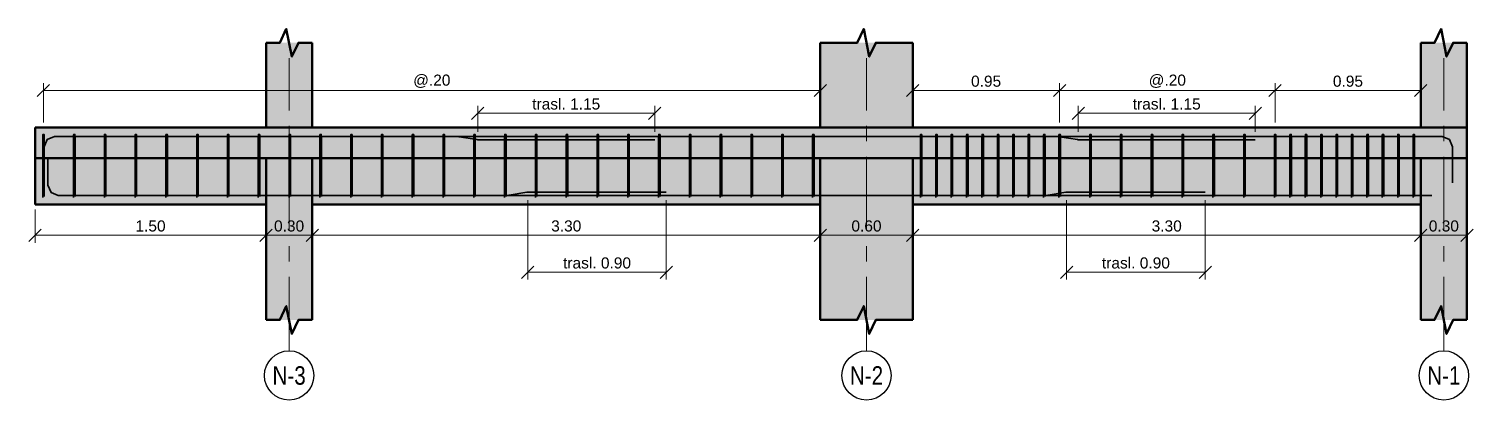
# Model space of a CAD drawing. Header units: metres. Extents: x 99 to 431, y 0 to 4.
# Drawn here: x 180.82 to 190.2, y 1.43 to 3.84 of the extents above; entities that cross this region are included whole.
import ezdxf
from ezdxf.enums import TextEntityAlignment as Align

# ---------------------------------------------------------------- set-up
doc = ezdxf.new("R2010")
doc.units = ezdxf.units.M
doc.linetypes.add('EJE40', pattern=[0.7, 0.48, -0.08, 0.06, -0.08])
for name, color, linetype, lineweight in [('E-ACERO', 1, 'Continuous', 35), ('E-CORTE', 7, 'Continuous', 50), ('E-CORTE-ACH', 254, 'Continuous', 0), ('E-COTA', 7, 'Continuous', 13), ('E-EJES', 1, 'Continuous', 18), ('E-EJES-ID', 7, 'Continuous', 25)]:
    doc.layers.add(name, color=color, linetype=linetype, lineweight=lineweight)
doc.styles.add('ARIAL', font='arial.ttf')
doc.dimstyles.new('COTA40', dxfattribs={"dimtxt": 0.072, "dimasz": 0.048, "dimexe": 0.048, "dimexo": 0.032, "dimgap": 0.024, "dimtad": 1, "dimzin": 0, "dimdsep": 46, "dimtxsty": 'ARIAL', "dimtsz": 0.04, "dimcen": 2.5, "dimclrd": 7, "dimclre": 7, "dimclrt": 7, "dimazin": 3, "dimtfac": 1, "dimtmove": 2, "dimatfit": 3, "dimlwd": 13, "dimlwe": 13})

msp = doc.modelspace()

# ---------------------------------------------------------------- hatches: boundary and pattern name
at = {"layer": 'E-CORTE-ACH'}
for points in [[(182.665, 3.2), (182.515, 3.2), (182.365, 3.2), (182.365, 3.75), (182.665, 3.75)], [(186.565, 3.2), (186.265, 3.2), (185.965, 3.2), (185.965, 3.75), (186.565, 3.75)], [(190.165, 3.2), (190.015, 3.2), (189.865, 3.2), (189.865, 3.75), (190.165, 3.75)], [(180.865, 3.2), (181.7494, 3.2), (185.707, 3.2), (190.165, 3.2), (190.165, 3.0736), (190.165, 3), (185.707, 3), (181.7494, 3), (180.865, 3), (180.865, 3.0928)], [(180.865, 2.7), (180.865, 2.85), (180.865, 3), (181.615, 3), (182.365, 3), (182.365, 2.85), (182.365, 2.7), (181.615, 2.7)], [(182.365, 2.7), (182.365, 2.85), (182.365, 3), (182.515, 3), (182.665, 3), (182.665, 2.85), (182.665, 2.7), (182.665, 1.95), (182.365, 1.95)], [(182.665, 2.7), (182.665, 2.85), (182.665, 3), (184.315, 3), (185.965, 3), (185.965, 2.85), (185.965, 2.7), (184.315, 2.7)], [(186.265, 3), (186.565, 3), (186.565, 2.85), (186.565, 2.7), (186.565, 1.95), (185.965, 1.95), (185.965, 2.7), (185.965, 2.85), (185.965, 3)], [(188.215, 2.7), (186.565, 2.7), (186.565, 2.85), (186.565, 3), (188.215, 3), (189.865, 3), (189.865, 2.85), (189.865, 2.7)], [(189.865, 2.7), (189.865, 2.85), (189.865, 3), (190.015, 3), (190.165, 3), (190.165, 2.85), (190.165, 2.7), (190.165, 1.95), (189.865, 1.95)]]:
    msp.add_hatch(color=256, dxfattribs=at).paths.add_polyline_path(points)

# ---------------------------------------------------------------- linework, layer by layer
at = {"layer": 'E-ACERO'}
for points in [[(180.915, 2.8393), (180.915, 3.1314), (180.9153, 3.1483), (180.916, 3.1552), (180.9234, 3.1552), (180.9242, 3.1483), (180.9245, 3.1314), (180.9245, 2.8104)], [(188.79, 3.1199), (187.6455, 3.1199), (187.64, 3.1201), (187.6345, 3.1208), (187.5191, 3.14), (187.5136, 3.1407), (187.5081, 3.1409), (180.9907, 3.1409), (180.9435, 3.1214), (180.924, 3.0743), (180.924, 2.9841)], [(184.89, 3.1199), (183.7455, 3.1199), (183.74, 3.1201), (183.7345, 3.1208), (183.6191, 3.14), (183.6136, 3.1407), (183.6081, 3.1409), (180.9907, 3.1409), (180.9435, 3.1214), (180.924, 3.0743), (180.924, 2.9841)], [(188.79, 3.1199), (187.6455, 3.1199), (187.64, 3.1201), (187.6345, 3.1208), (187.5191, 3.14), (187.5136, 3.1407), (187.5081, 3.1409), (180.9907, 3.1409), (180.9435, 3.1214), (180.924, 3.0743), (180.924, 2.9841)], [(184.89, 3.1199), (183.7455, 3.1199), (183.74, 3.1201), (183.7345, 3.1208), (183.6191, 3.14), (183.6136, 3.1407), (183.6081, 3.1409), (180.9907, 3.1409), (180.9435, 3.1214), (180.924, 3.0743), (180.924, 2.9841)], [(188.79, 3.1199), (187.6455, 3.1199), (187.64, 3.1201), (187.6345, 3.1208), (187.5191, 3.14), (187.5136, 3.1407), (187.5081, 3.1409), (180.9907, 3.1409), (180.9435, 3.1214), (180.924, 3.0743), (180.924, 3.0121)], [(181.115, 2.8393), (181.115, 3.1314), (181.1153, 3.1483), (181.116, 3.1552), (181.1234, 3.1552), (181.1242, 3.1483), (181.1245, 3.1314), (181.1245, 2.8104)], [(181.315, 2.8393), (181.315, 3.1314), (181.3153, 3.1483), (181.316, 3.1552), (181.3234, 3.1552), (181.3242, 3.1483), (181.3245, 3.1314), (181.3245, 2.8104)], [(181.515, 2.8393), (181.515, 3.1314), (181.5153, 3.1483), (181.516, 3.1552), (181.5234, 3.1552), (181.5242, 3.1483), (181.5245, 3.1314), (181.5245, 2.8104)], [(181.715, 2.8393), (181.715, 3.1314), (181.7153, 3.1483), (181.716, 3.1552), (181.7234, 3.1552), (181.7242, 3.1483), (181.7245, 3.1314), (181.7245, 2.8104)], [(181.915, 2.8393), (181.915, 3.1314), (181.9153, 3.1483), (181.916, 3.1552), (181.9234, 3.1552), (181.9242, 3.1483), (181.9245, 3.1314), (181.9245, 2.8104)], [(182.115, 2.8393), (182.115, 3.1314), (182.1153, 3.1483), (182.116, 3.1552), (182.1234, 3.1552), (182.1242, 3.1483), (182.1245, 3.1314), (182.1245, 2.8104)], [(182.315, 2.8393), (182.315, 3.1314), (182.3153, 3.1483), (182.316, 3.1552), (182.3234, 3.1552), (182.3242, 3.1483), (182.3245, 3.1314), (182.3245, 2.8104)], [(182.515, 2.8393), (182.515, 3.1314), (182.5153, 3.1483), (182.516, 3.1552), (182.5234, 3.1552), (182.5242, 3.1483), (182.5245, 3.1314), (182.5245, 2.8104)], [(182.715, 2.8393), (182.715, 3.1314), (182.7153, 3.1483), (182.716, 3.1552), (182.7234, 3.1552), (182.7242, 3.1483), (182.7245, 3.1314), (182.7245, 2.8104)], [(182.915, 2.8393), (182.915, 3.1314), (182.9153, 3.1483), (182.916, 3.1552), (182.9234, 3.1552), (182.9242, 3.1483), (182.9245, 3.1314), (182.9245, 2.8104)], [(183.115, 2.8393), (183.115, 3.1314), (183.1153, 3.1483), (183.116, 3.1552), (183.1234, 3.1552), (183.1242, 3.1483), (183.1245, 3.1314), (183.1245, 2.8104)], [(183.315, 2.8393), (183.315, 3.1314), (183.3153, 3.1483), (183.316, 3.1552), (183.3234, 3.1552), (183.3242, 3.1483), (183.3245, 3.1314), (183.3245, 2.8104)], [(183.515, 2.8393), (183.515, 3.1314), (183.5153, 3.1483), (183.516, 3.1552), (183.5234, 3.1552), (183.5242, 3.1483), (183.5245, 3.1314), (183.5245, 2.8104)], [(183.715, 2.8393), (183.715, 3.1314), (183.7153, 3.1483), (183.716, 3.1552), (183.7234, 3.1552), (183.7242, 3.1483), (183.7245, 3.1314), (183.7245, 2.8104)], [(190.0709, 2.8409), (190.0709, 3.0743), (190.0513, 3.1214), (190.0042, 3.1409), (183.74, 3.1409)], [(190.0709, 2.8409), (190.0709, 3.0743), (190.0513, 3.1214), (190.0042, 3.1409), (183.74, 3.1409)], [(183.915, 2.8393), (183.915, 3.1314), (183.9153, 3.1483), (183.916, 3.1552), (183.9234, 3.1552), (183.9242, 3.1483), (183.9245, 3.1314), (183.9245, 2.8104)], [(184.115, 2.8393), (184.115, 3.1314), (184.1153, 3.1483), (184.116, 3.1552), (184.1234, 3.1552), (184.1242, 3.1483), (184.1245, 3.1314), (184.1245, 2.8104)], [(184.315, 2.8393), (184.315, 3.1314), (184.3153, 3.1483), (184.316, 3.1552), (184.3234, 3.1552), (184.3242, 3.1483), (184.3245, 3.1314), (184.3245, 2.8104)], [(184.515, 2.8393), (184.515, 3.1314), (184.5153, 3.1483), (184.516, 3.1552), (184.5234, 3.1552), (184.5242, 3.1483), (184.5245, 3.1314), (184.5245, 2.8104)], [(184.715, 2.8393), (184.715, 3.1314), (184.7153, 3.1483), (184.716, 3.1552), (184.7234, 3.1552), (184.7242, 3.1483), (184.7245, 3.1314), (184.7245, 2.8104)], [(184.915, 2.8393), (184.915, 3.1314), (184.9153, 3.1483), (184.916, 3.1552), (184.9234, 3.1552), (184.9242, 3.1483), (184.9245, 3.1314), (184.9245, 2.8104)], [(185.115, 2.8393), (185.115, 3.1314), (185.1153, 3.1483), (185.116, 3.1552), (185.1234, 3.1552), (185.1242, 3.1483), (185.1245, 3.1314), (185.1245, 2.8104)], [(185.315, 2.8393), (185.315, 3.1314), (185.3153, 3.1483), (185.316, 3.1552), (185.3234, 3.1552), (185.3242, 3.1483), (185.3245, 3.1314), (185.3245, 2.8104)], [(185.515, 2.8393), (185.515, 3.1314), (185.5153, 3.1483), (185.516, 3.1552), (185.5234, 3.1552), (185.5242, 3.1483), (185.5245, 3.1314), (185.5245, 2.8104)], [(185.715, 2.8393), (185.715, 3.1314), (185.7153, 3.1483), (185.716, 3.1552), (185.7234, 3.1552), (185.7242, 3.1483), (185.7245, 3.1314), (185.7245, 2.8104)], [(185.915, 2.8393), (185.915, 3.1314), (185.9153, 3.1483), (185.916, 3.1552), (185.9234, 3.1552), (185.9242, 3.1483), (185.9245, 3.1314), (185.9245, 2.8104)], [(186.615, 2.8393), (186.615, 3.1314), (186.6153, 3.1483), (186.616, 3.1552), (186.6234, 3.1552), (186.6242, 3.1483), (186.6245, 3.1314), (186.6245, 2.8104)], [(186.715, 2.8393), (186.715, 3.1314), (186.7153, 3.1483), (186.716, 3.1552), (186.7234, 3.1552), (186.7242, 3.1483), (186.7245, 3.1314), (186.7245, 2.8104)], [(186.815, 2.8393), (186.815, 3.1314), (186.8153, 3.1483), (186.816, 3.1552), (186.8234, 3.1552), (186.8242, 3.1483), (186.8245, 3.1314), (186.8245, 2.8104)], [(186.915, 2.8393), (186.915, 3.1314), (186.9153, 3.1483), (186.916, 3.1552), (186.9234, 3.1552), (186.9242, 3.1483), (186.9245, 3.1314), (186.9245, 2.8104)], [(187.015, 2.8393), (187.015, 3.1314), (187.0153, 3.1483), (187.016, 3.1552), (187.0234, 3.1552), (187.0242, 3.1483), (187.0245, 3.1314), (187.0245, 2.8104)], [(187.115, 2.8393), (187.115, 3.1314), (187.1153, 3.1483), (187.116, 3.1552), (187.1234, 3.1552), (187.1242, 3.1483), (187.1245, 3.1314), (187.1245, 2.8104)], [(187.215, 2.8393), (187.215, 3.1314), (187.2153, 3.1483), (187.216, 3.1552), (187.2234, 3.1552), (187.2242, 3.1483), (187.2245, 3.1314), (187.2245, 2.8104)], [(187.315, 2.8393), (187.315, 3.1314), (187.3153, 3.1483), (187.316, 3.1552), (187.3234, 3.1552), (187.3242, 3.1483), (187.3245, 3.1314), (187.3245, 2.8104)], [(187.415, 2.8393), (187.415, 3.1314), (187.4153, 3.1483), (187.416, 3.1552), (187.4234, 3.1552), (187.4242, 3.1483), (187.4245, 3.1314), (187.4245, 2.8104)], [(187.515, 2.8393), (187.515, 3.1314), (187.5153, 3.1483), (187.516, 3.1552), (187.5234, 3.1552), (187.5242, 3.1483), (187.5245, 3.1314), (187.5245, 2.8104)], [(190.0709, 2.8409), (190.0709, 3.0743), (190.0513, 3.1214), (190.0042, 3.1409), (187.64, 3.1409)], [(190.0709, 2.8409), (190.0709, 3.0743), (190.0513, 3.1214), (190.0042, 3.1409), (187.64, 3.1409)], [(190.0709, 2.8409), (190.0709, 3.0743), (190.0513, 3.1214), (190.0042, 3.1409), (187.64, 3.1409)], [(187.715, 2.8393), (187.715, 3.1314), (187.7153, 3.1483), (187.716, 3.1552), (187.7234, 3.1552), (187.7242, 3.1483), (187.7245, 3.1314), (187.7245, 2.8104)], [(187.915, 2.8393), (187.915, 3.1314), (187.9153, 3.1483), (187.916, 3.1552), (187.9234, 3.1552), (187.9242, 3.1483), (187.9245, 3.1314), (187.9245, 2.8104)], [(188.115, 2.8393), (188.115, 3.1314), (188.1153, 3.1483), (188.116, 3.1552), (188.1234, 3.1552), (188.1242, 3.1483), (188.1245, 3.1314), (188.1245, 2.8104)], [(188.315, 2.8393), (188.315, 3.1314), (188.3153, 3.1483), (188.316, 3.1552), (188.3234, 3.1552), (188.3242, 3.1483), (188.3245, 3.1314), (188.3245, 2.8104)], [(188.515, 2.8393), (188.515, 3.1314), (188.5153, 3.1483), (188.516, 3.1552), (188.5234, 3.1552), (188.5242, 3.1483), (188.5245, 3.1314), (188.5245, 2.8104)], [(188.715, 2.8393), (188.715, 3.1314), (188.7153, 3.1483), (188.716, 3.1552), (188.7234, 3.1552), (188.7242, 3.1483), (188.7245, 3.1314), (188.7245, 2.8104)], [(188.915, 2.8393), (188.915, 3.1314), (188.9153, 3.1483), (188.916, 3.1552), (188.9234, 3.1552), (188.9242, 3.1483), (188.9245, 3.1314), (188.9245, 2.8104)], [(189.015, 2.8393), (189.015, 3.1314), (189.0153, 3.1483), (189.016, 3.1552), (189.0234, 3.1552), (189.0242, 3.1483), (189.0245, 3.1314), (189.0245, 2.8104)], [(189.115, 2.8393), (189.115, 3.1314), (189.1153, 3.1483), (189.116, 3.1552), (189.1234, 3.1552), (189.1242, 3.1483), (189.1245, 3.1314), (189.1245, 2.8104)], [(189.215, 2.8393), (189.215, 3.1314), (189.2153, 3.1483), (189.216, 3.1552), (189.2234, 3.1552), (189.2242, 3.1483), (189.2245, 3.1314), (189.2245, 2.8104)], [(189.315, 2.8393), (189.315, 3.1314), (189.3153, 3.1483), (189.316, 3.1552), (189.3234, 3.1552), (189.3242, 3.1483), (189.3245, 3.1314), (189.3245, 2.8104)], [(189.415, 2.8393), (189.415, 3.1314), (189.4153, 3.1483), (189.416, 3.1552), (189.4234, 3.1552), (189.4242, 3.1483), (189.4245, 3.1314), (189.4245, 2.8104)], [(189.515, 2.8393), (189.515, 3.1314), (189.5153, 3.1483), (189.516, 3.1552), (189.5234, 3.1552), (189.5242, 3.1483), (189.5245, 3.1314), (189.5245, 2.8104)], [(189.615, 2.8393), (189.615, 3.1314), (189.6153, 3.1483), (189.616, 3.1552), (189.6234, 3.1552), (189.6242, 3.1483), (189.6245, 3.1314), (189.6245, 2.8104)], [(189.715, 2.8393), (189.715, 3.1314), (189.7153, 3.1483), (189.716, 3.1552), (189.7234, 3.1552), (189.7242, 3.1483), (189.7245, 3.1314), (189.7245, 2.8104)], [(189.815, 2.8393), (189.815, 3.1314), (189.8153, 3.1483), (189.816, 3.1552), (189.8234, 3.1552), (189.8242, 3.1483), (189.8245, 3.1314), (189.8245, 2.8104)], [(188.465, 2.7801), (187.5705, 2.7801), (187.565, 2.7799), (187.5595, 2.7792), (187.4441, 2.76), (187.4386, 2.7593), (187.4331, 2.759), (181.0157, 2.759), (180.9686, 2.7786), (180.9491, 2.8257), (180.9491, 3.0028)], [(184.965, 2.7801), (184.0705, 2.7801), (184.065, 2.7799), (184.0595, 2.7792), (183.9441, 2.76), (183.9386, 2.7593), (183.9331, 2.759), (181.0157, 2.759), (180.9686, 2.7786), (180.9491, 2.8257), (180.9491, 3.0028)], [(188.465, 2.7801), (187.5705, 2.7801), (187.565, 2.7799), (187.5595, 2.7792), (187.4441, 2.76), (187.4386, 2.7593), (187.4331, 2.759), (181.0157, 2.759), (180.9686, 2.7786), (180.9491, 2.8257), (180.9491, 2.9238)], [(184.965, 2.7801), (184.0705, 2.7801), (184.065, 2.7799), (184.0595, 2.7792), (183.9441, 2.76), (183.9386, 2.7593), (183.9331, 2.759), (181.0157, 2.759), (180.9686, 2.7786), (180.9491, 2.8257), (180.9491, 2.9238)], [(180.915, 2.8393), (180.915, 2.7854)], [(181.115, 2.8393), (181.115, 2.7854)], [(181.315, 2.8393), (181.315, 2.7854)], [(181.515, 2.8393), (181.515, 2.7854)], [(181.715, 2.8393), (181.715, 2.7854)], [(181.915, 2.8393), (181.915, 2.7854)], [(182.115, 2.8393), (182.115, 2.7854)], [(182.315, 2.8393), (182.315, 2.7854)], [(182.515, 2.8393), (182.515, 2.7854)], [(182.715, 2.8393), (182.715, 2.7854)], [(182.915, 2.8393), (182.915, 2.7854)], [(183.115, 2.8393), (183.115, 2.7854)], [(183.315, 2.8393), (183.315, 2.7854)], [(183.515, 2.8393), (183.515, 2.7854)], [(183.715, 2.8393), (183.715, 2.7854)], [(183.915, 2.8393), (183.915, 2.7854)], [(184.115, 2.8393), (184.115, 2.7854)], [(184.315, 2.8393), (184.315, 2.7854)], [(184.515, 2.8393), (184.515, 2.7854)], [(184.715, 2.8393), (184.715, 2.7854)], [(184.915, 2.8393), (184.915, 2.7854)], [(185.115, 2.8393), (185.115, 2.7854)], [(185.315, 2.8393), (185.315, 2.7854)], [(185.515, 2.8393), (185.515, 2.7854)], [(185.715, 2.8393), (185.715, 2.7854)], [(185.915, 2.8393), (185.915, 2.7854)], [(186.615, 2.8393), (186.615, 2.7854)], [(186.715, 2.8393), (186.715, 2.7854)], [(186.815, 2.8393), (186.815, 2.7854)], [(186.915, 2.8393), (186.915, 2.7854)], [(187.015, 2.8393), (187.015, 2.7854)], [(187.115, 2.8393), (187.115, 2.7854)], [(187.215, 2.8393), (187.215, 2.7854)], [(187.315, 2.8393), (187.315, 2.7854)], [(187.415, 2.8393), (187.415, 2.7854)], [(187.515, 2.8393), (187.515, 2.7854)], [(187.715, 2.8393), (187.715, 2.7854)], [(187.915, 2.8393), (187.915, 2.7854)], [(188.115, 2.8393), (188.115, 2.7854)], [(188.315, 2.8393), (188.315, 2.7854)], [(188.515, 2.8393), (188.515, 2.7854)], [(188.715, 2.8393), (188.715, 2.7854)], [(188.915, 2.8393), (188.915, 2.7854)], [(189.015, 2.8393), (189.015, 2.7854)], [(189.115, 2.8393), (189.115, 2.7854)], [(189.215, 2.8393), (189.215, 2.7854)], [(189.315, 2.8393), (189.315, 2.7854)], [(189.415, 2.8393), (189.415, 2.7854)], [(189.515, 2.8393), (189.515, 2.7854)], [(189.615, 2.8393), (189.615, 2.7854)], [(189.715, 2.8393), (189.715, 2.7854)], [(189.815, 2.8393), (189.815, 2.7854)], [(180.915, 2.7854), (180.915, 2.7686)], [(180.915, 2.7686), (180.915, 2.7595)], [(180.915, 2.7595), (180.915, 2.7517)], [(180.915, 2.7517), (180.915, 2.7448)], [(180.9245, 2.8104), (180.9245, 2.7733)], [(180.9245, 2.7733), (180.9245, 2.7565)], [(180.9245, 2.7565), (180.9245, 2.7513)], [(181.115, 2.7854), (181.115, 2.7686)], [(181.115, 2.7686), (181.115, 2.7595)], [(181.115, 2.7595), (181.115, 2.7517)], [(181.115, 2.7517), (181.115, 2.7448)], [(181.1245, 2.8104), (181.1245, 2.7733)], [(181.1245, 2.7733), (181.1245, 2.7565)], [(181.1245, 2.7565), (181.1245, 2.7513)], [(181.315, 2.7854), (181.315, 2.7686)], [(181.315, 2.7686), (181.315, 2.7595)], [(181.315, 2.7595), (181.315, 2.7517)], [(181.315, 2.7517), (181.315, 2.7448)], [(181.3245, 2.8104), (181.3245, 2.7733)], [(181.3245, 2.7733), (181.3245, 2.7565)], [(181.3245, 2.7565), (181.3245, 2.7513)], [(181.515, 2.7854), (181.515, 2.7686)], [(181.515, 2.7686), (181.515, 2.7595)], [(181.515, 2.7595), (181.515, 2.7517)], [(181.515, 2.7517), (181.515, 2.7448)], [(181.5245, 2.8104), (181.5245, 2.7733)], [(181.5245, 2.7733), (181.5245, 2.7565)], [(181.5245, 2.7565), (181.5245, 2.7513)], [(181.715, 2.7854), (181.715, 2.7686)], [(181.715, 2.7686), (181.715, 2.7595)], [(181.715, 2.7595), (181.715, 2.7517)], [(181.715, 2.7517), (181.715, 2.7448)], [(181.7245, 2.8104), (181.7245, 2.7733)], [(181.7245, 2.7733), (181.7245, 2.7565)], [(181.7245, 2.7565), (181.7245, 2.7513)], [(181.915, 2.7854), (181.915, 2.7686)], [(181.915, 2.7686), (181.915, 2.7595)], [(181.915, 2.7595), (181.915, 2.7517)], [(181.915, 2.7517), (181.915, 2.7448)], [(181.9245, 2.8104), (181.9245, 2.7733)], [(181.9245, 2.7733), (181.9245, 2.7565)], [(181.9245, 2.7565), (181.9245, 2.7513)], [(182.115, 2.7854), (182.115, 2.7686)], [(182.115, 2.7686), (182.115, 2.7595)], [(182.115, 2.7595), (182.115, 2.7517)], [(182.115, 2.7517), (182.115, 2.7448)], [(182.1245, 2.8104), (182.1245, 2.7733)], [(182.1245, 2.7733), (182.1245, 2.7565)], [(182.1245, 2.7565), (182.1245, 2.7513)], [(182.315, 2.7854), (182.315, 2.7686)], [(182.315, 2.7686), (182.315, 2.7595)], [(182.315, 2.7595), (182.315, 2.7517)], [(182.315, 2.7517), (182.315, 2.7448)], [(182.3245, 2.8104), (182.3245, 2.7733)], [(182.3245, 2.7733), (182.3245, 2.7565)], [(182.3245, 2.7565), (182.3245, 2.7513)], [(182.515, 2.7854), (182.515, 2.7686)], [(182.515, 2.7686), (182.515, 2.7595)], [(182.515, 2.7595), (182.515, 2.7517)], [(182.515, 2.7517), (182.515, 2.7448)], [(182.5245, 2.8104), (182.5245, 2.7733)], [(182.5245, 2.7733), (182.5245, 2.7565)], [(182.5245, 2.7565), (182.5245, 2.7513)], [(182.715, 2.7854), (182.715, 2.7686)], [(182.715, 2.7686), (182.715, 2.7595)], [(182.715, 2.7595), (182.715, 2.7517)], [(182.715, 2.7517), (182.715, 2.7448)], [(182.7245, 2.8104), (182.7245, 2.7733)], [(182.7245, 2.7733), (182.7245, 2.7565)], [(182.7245, 2.7565), (182.7245, 2.7513)], [(182.915, 2.7854), (182.915, 2.7686)], [(182.915, 2.7686), (182.915, 2.7595)], [(182.915, 2.7595), (182.915, 2.7517)], [(182.915, 2.7517), (182.915, 2.7448)], [(182.9245, 2.8104), (182.9245, 2.7733)], [(182.9245, 2.7733), (182.9245, 2.7565)], [(182.9245, 2.7565), (182.9245, 2.7513)], [(183.115, 2.7854), (183.115, 2.7686)], [(183.115, 2.7686), (183.115, 2.7595)], [(183.115, 2.7595), (183.115, 2.7517)], [(183.115, 2.7517), (183.115, 2.7448)], [(183.1245, 2.8104), (183.1245, 2.7733)], [(183.1245, 2.7733), (183.1245, 2.7565)], [(183.1245, 2.7565), (183.1245, 2.7513)], [(183.315, 2.7854), (183.315, 2.7686)], [(183.315, 2.7686), (183.315, 2.7595)], [(183.315, 2.7595), (183.315, 2.7517)], [(183.315, 2.7517), (183.315, 2.7448)], [(183.3245, 2.8104), (183.3245, 2.7733)], [(183.3245, 2.7733), (183.3245, 2.7565)], [(183.3245, 2.7565), (183.3245, 2.7513)], [(183.515, 2.7854), (183.515, 2.7686)], [(183.515, 2.7686), (183.515, 2.7595)], [(183.515, 2.7595), (183.515, 2.7517)], [(183.515, 2.7517), (183.515, 2.7448)], [(183.5245, 2.8104), (183.5245, 2.7733)], [(183.5245, 2.7733), (183.5245, 2.7565)], [(183.5245, 2.7565), (183.5245, 2.7513)], [(183.715, 2.7854), (183.715, 2.7686)], [(183.715, 2.7686), (183.715, 2.7595)], [(183.715, 2.7595), (183.715, 2.7517)], [(183.715, 2.7517), (183.715, 2.7448)], [(183.7245, 2.8104), (183.7245, 2.7733)], [(183.7245, 2.7733), (183.7245, 2.7565)], [(183.7245, 2.7565), (183.7245, 2.7513)], [(183.915, 2.7854), (183.915, 2.7686)], [(183.915, 2.7686), (183.915, 2.7595)], [(183.915, 2.7595), (183.915, 2.7517)], [(183.915, 2.7517), (183.915, 2.7448)], [(183.9245, 2.8104), (183.9245, 2.7733)], [(183.9245, 2.7733), (183.9245, 2.7565)], [(183.9245, 2.7565), (183.9245, 2.7513)], [(189.9378, 2.759), (184.065, 2.759)], [(189.9378, 2.759), (184.065, 2.759)], [(184.115, 2.7854), (184.115, 2.7686)], [(184.115, 2.7686), (184.115, 2.7595)], [(184.115, 2.7595), (184.115, 2.7517)], [(184.115, 2.7517), (184.115, 2.7448)], [(184.1245, 2.8104), (184.1245, 2.7733)], [(184.1245, 2.7733), (184.1245, 2.7565)], [(184.1245, 2.7565), (184.1245, 2.7513)], [(184.315, 2.7854), (184.315, 2.7686)], [(184.315, 2.7686), (184.315, 2.7595)], [(184.315, 2.7595), (184.315, 2.7517)], [(184.315, 2.7517), (184.315, 2.7448)], [(184.3245, 2.8104), (184.3245, 2.7733)], [(184.3245, 2.7733), (184.3245, 2.7565)], [(184.3245, 2.7565), (184.3245, 2.7513)], [(184.515, 2.7854), (184.515, 2.7686)], [(184.515, 2.7686), (184.515, 2.7595)], [(184.515, 2.7595), (184.515, 2.7517)], [(184.515, 2.7517), (184.515, 2.7448)], [(184.5245, 2.8104), (184.5245, 2.7733)], [(184.5245, 2.7733), (184.5245, 2.7565)], [(184.5245, 2.7565), (184.5245, 2.7513)], [(184.715, 2.7854), (184.715, 2.7686)], [(184.715, 2.7686), (184.715, 2.7595)], [(184.715, 2.7595), (184.715, 2.7517)], [(184.715, 2.7517), (184.715, 2.7448)], [(184.7245, 2.8104), (184.7245, 2.7733)], [(184.7245, 2.7733), (184.7245, 2.7565)], [(184.7245, 2.7565), (184.7245, 2.7513)], [(184.915, 2.7854), (184.915, 2.7686)], [(184.915, 2.7686), (184.915, 2.7595)], [(184.915, 2.7595), (184.915, 2.7517)], [(184.915, 2.7517), (184.915, 2.7448)], [(184.9245, 2.8104), (184.9245, 2.7733)], [(184.9245, 2.7733), (184.9245, 2.7565)], [(184.9245, 2.7565), (184.9245, 2.7513)], [(185.115, 2.7854), (185.115, 2.7686)], [(185.115, 2.7686), (185.115, 2.7595)], [(185.115, 2.7595), (185.115, 2.7517)], [(185.115, 2.7517), (185.115, 2.7448)], [(185.1245, 2.8104), (185.1245, 2.7733)], [(185.1245, 2.7733), (185.1245, 2.7565)], [(185.1245, 2.7565), (185.1245, 2.7513)], [(185.315, 2.7854), (185.315, 2.7686)], [(185.315, 2.7686), (185.315, 2.7595)], [(185.315, 2.7595), (185.315, 2.7517)], [(185.315, 2.7517), (185.315, 2.7448)], [(185.3245, 2.8104), (185.3245, 2.7733)], [(185.3245, 2.7733), (185.3245, 2.7565)], [(185.3245, 2.7565), (185.3245, 2.7513)], [(185.515, 2.7854), (185.515, 2.7686)], [(185.515, 2.7686), (185.515, 2.7595)], [(185.515, 2.7595), (185.515, 2.7517)], [(185.515, 2.7517), (185.515, 2.7448)], [(185.5245, 2.8104), (185.5245, 2.7733)], [(185.5245, 2.7733), (185.5245, 2.7565)], [(185.5245, 2.7565), (185.5245, 2.7513)], [(185.715, 2.7854), (185.715, 2.7686)], [(185.715, 2.7686), (185.715, 2.7595)], [(185.715, 2.7595), (185.715, 2.7517)], [(185.715, 2.7517), (185.715, 2.7448)], [(185.7245, 2.8104), (185.7245, 2.7733)], [(185.7245, 2.7733), (185.7245, 2.7565)], [(185.7245, 2.7565), (185.7245, 2.7513)], [(185.915, 2.7854), (185.915, 2.7686)], [(185.915, 2.7686), (185.915, 2.7595)], [(185.915, 2.7595), (185.915, 2.7517)], [(185.915, 2.7517), (185.915, 2.7448)], [(185.9245, 2.8104), (185.9245, 2.7733)], [(185.9245, 2.7733), (185.9245, 2.7565)], [(185.9245, 2.7565), (185.9245, 2.7513)], [(186.615, 2.7854), (186.615, 2.7686)], [(186.615, 2.7686), (186.615, 2.7595)], [(186.615, 2.7595), (186.615, 2.7517)], [(186.615, 2.7517), (186.615, 2.7448)], [(186.6245, 2.8104), (186.6245, 2.7733)], [(186.6245, 2.7733), (186.6245, 2.7565)], [(186.6245, 2.7565), (186.6245, 2.7513)], [(186.715, 2.7854), (186.715, 2.7686)], [(186.715, 2.7686), (186.715, 2.7595)], [(186.715, 2.7595), (186.715, 2.7517)], [(186.715, 2.7517), (186.715, 2.7448)], [(186.7245, 2.8104), (186.7245, 2.7733)], [(186.7245, 2.7733), (186.7245, 2.7565)], [(186.7245, 2.7565), (186.7245, 2.7513)], [(186.815, 2.7854), (186.815, 2.7686)], [(186.815, 2.7686), (186.815, 2.7595)], [(186.815, 2.7595), (186.815, 2.7517)], [(186.815, 2.7517), (186.815, 2.7448)], [(186.8245, 2.8104), (186.8245, 2.7733)], [(186.8245, 2.7733), (186.8245, 2.7565)], [(186.8245, 2.7565), (186.8245, 2.7513)], [(186.915, 2.7854), (186.915, 2.7686)], [(186.915, 2.7686), (186.915, 2.7595)], [(186.915, 2.7595), (186.915, 2.7517)], [(186.915, 2.7517), (186.915, 2.7448)], [(186.9245, 2.8104), (186.9245, 2.7733)], [(186.9245, 2.7733), (186.9245, 2.7565)], [(186.9245, 2.7565), (186.9245, 2.7513)], [(187.015, 2.7854), (187.015, 2.7686)], [(187.015, 2.7686), (187.015, 2.7595)], [(187.015, 2.7595), (187.015, 2.7517)], [(187.015, 2.7517), (187.015, 2.7448)], [(187.0245, 2.8104), (187.0245, 2.7733)], [(187.0245, 2.7733), (187.0245, 2.7565)], [(187.0245, 2.7565), (187.0245, 2.7513)], [(187.115, 2.7854), (187.115, 2.7686)], [(187.115, 2.7686), (187.115, 2.7595)], [(187.115, 2.7595), (187.115, 2.7517)], [(187.115, 2.7517), (187.115, 2.7448)], [(187.1245, 2.8104), (187.1245, 2.7733)], [(187.1245, 2.7733), (187.1245, 2.7565)], [(187.1245, 2.7565), (187.1245, 2.7513)], [(187.215, 2.7854), (187.215, 2.7686)], [(187.215, 2.7686), (187.215, 2.7595)], [(187.215, 2.7595), (187.215, 2.7517)], [(187.215, 2.7517), (187.215, 2.7448)], [(187.2245, 2.8104), (187.2245, 2.7733)], [(187.2245, 2.7733), (187.2245, 2.7565)], [(187.2245, 2.7565), (187.2245, 2.7513)], [(187.315, 2.7854), (187.315, 2.7686)], [(187.315, 2.7686), (187.315, 2.7595)], [(187.315, 2.7595), (187.315, 2.7517)], [(187.315, 2.7517), (187.315, 2.7448)], [(187.3245, 2.8104), (187.3245, 2.7733)], [(187.3245, 2.7733), (187.3245, 2.7565)], [(187.3245, 2.7565), (187.3245, 2.7513)], [(187.415, 2.7854), (187.415, 2.7686)], [(187.415, 2.7686), (187.415, 2.7595)], [(187.415, 2.7595), (187.415, 2.7517)], [(187.415, 2.7517), (187.415, 2.7448)], [(187.4245, 2.8104), (187.4245, 2.7733)], [(187.4245, 2.7733), (187.4245, 2.7565)], [(187.4245, 2.7565), (187.4245, 2.7513)], [(187.515, 2.7854), (187.515, 2.7686)], [(187.515, 2.7686), (187.515, 2.7595)], [(187.515, 2.7595), (187.515, 2.7517)], [(187.515, 2.7517), (187.515, 2.7448)], [(187.5245, 2.8104), (187.5245, 2.7733)], [(187.5245, 2.7733), (187.5245, 2.7565)], [(187.5245, 2.7565), (187.5245, 2.7513)], [(189.9378, 2.759), (187.565, 2.759)], [(189.9378, 2.759), (187.565, 2.759)], [(187.715, 2.7854), (187.715, 2.7686)], [(187.715, 2.7686), (187.715, 2.7595)], [(187.715, 2.7595), (187.715, 2.7517)], [(187.715, 2.7517), (187.715, 2.7448)], [(187.7245, 2.8104), (187.7245, 2.7733)], [(187.7245, 2.7733), (187.7245, 2.7565)], [(187.7245, 2.7565), (187.7245, 2.7513)], [(187.915, 2.7854), (187.915, 2.7686)], [(187.915, 2.7686), (187.915, 2.7595)], [(187.915, 2.7595), (187.915, 2.7517)], [(187.915, 2.7517), (187.915, 2.7448)], [(187.9245, 2.8104), (187.9245, 2.7733)], [(187.9245, 2.7733), (187.9245, 2.7565)], [(187.9245, 2.7565), (187.9245, 2.7513)], [(188.115, 2.7854), (188.115, 2.7686)], [(188.115, 2.7686), (188.115, 2.7595)], [(188.115, 2.7595), (188.115, 2.7517)], [(188.115, 2.7517), (188.115, 2.7448)], [(188.1245, 2.8104), (188.1245, 2.7733)], [(188.1245, 2.7733), (188.1245, 2.7565)], [(188.1245, 2.7565), (188.1245, 2.7513)], [(188.315, 2.7854), (188.315, 2.7686)], [(188.315, 2.7686), (188.315, 2.7595)], [(188.315, 2.7595), (188.315, 2.7517)], [(188.315, 2.7517), (188.315, 2.7448)], [(188.3245, 2.8104), (188.3245, 2.7733)], [(188.3245, 2.7733), (188.3245, 2.7565)], [(188.3245, 2.7565), (188.3245, 2.7513)], [(188.515, 2.7854), (188.515, 2.7686)], [(188.515, 2.7686), (188.515, 2.7595)], [(188.515, 2.7595), (188.515, 2.7517)], [(188.515, 2.7517), (188.515, 2.7448)], [(188.5245, 2.8104), (188.5245, 2.7733)], [(188.5245, 2.7733), (188.5245, 2.7565)], [(188.5245, 2.7565), (188.5245, 2.7513)], [(188.715, 2.7854), (188.715, 2.7686)], [(188.715, 2.7686), (188.715, 2.7595)], [(188.715, 2.7595), (188.715, 2.7517)], [(188.715, 2.7517), (188.715, 2.7448)], [(188.7245, 2.8104), (188.7245, 2.7733)], [(188.7245, 2.7733), (188.7245, 2.7565)], [(188.7245, 2.7565), (188.7245, 2.7513)], [(188.915, 2.7854), (188.915, 2.7686)], [(188.915, 2.7686), (188.915, 2.7595)], [(188.915, 2.7595), (188.915, 2.7517)], [(188.915, 2.7517), (188.915, 2.7448)], [(188.9245, 2.8104), (188.9245, 2.7733)], [(188.9245, 2.7733), (188.9245, 2.7565)], [(188.9245, 2.7565), (188.9245, 2.7513)], [(189.015, 2.7854), (189.015, 2.7686)], [(189.015, 2.7686), (189.015, 2.7595)], [(189.015, 2.7595), (189.015, 2.7517)], [(189.015, 2.7517), (189.015, 2.7448)], [(189.0245, 2.8104), (189.0245, 2.7733)], [(189.0245, 2.7733), (189.0245, 2.7565)], [(189.0245, 2.7565), (189.0245, 2.7513)], [(189.115, 2.7854), (189.115, 2.7686)], [(189.115, 2.7686), (189.115, 2.7595)], [(189.115, 2.7595), (189.115, 2.7517)], [(189.115, 2.7517), (189.115, 2.7448)], [(189.1245, 2.8104), (189.1245, 2.7733)], [(189.1245, 2.7733), (189.1245, 2.7565)], [(189.1245, 2.7565), (189.1245, 2.7513)], [(189.215, 2.7854), (189.215, 2.7686)], [(189.215, 2.7686), (189.215, 2.7595)], [(189.215, 2.7595), (189.215, 2.7517)], [(189.215, 2.7517), (189.215, 2.7448)], [(189.2245, 2.8104), (189.2245, 2.7733)], [(189.2245, 2.7733), (189.2245, 2.7565)], [(189.2245, 2.7565), (189.2245, 2.7513)], [(189.315, 2.7854), (189.315, 2.7686)], [(189.315, 2.7686), (189.315, 2.7595)], [(189.315, 2.7595), (189.315, 2.7517)], [(189.315, 2.7517), (189.315, 2.7448)], [(189.3245, 2.8104), (189.3245, 2.7733)], [(189.3245, 2.7733), (189.3245, 2.7565)], [(189.3245, 2.7565), (189.3245, 2.7513)], [(189.415, 2.7854), (189.415, 2.7686)], [(189.415, 2.7686), (189.415, 2.7595)], [(189.415, 2.7595), (189.415, 2.7517)], [(189.415, 2.7517), (189.415, 2.7448)], [(189.4245, 2.8104), (189.4245, 2.7733)], [(189.4245, 2.7733), (189.4245, 2.7565)], [(189.4245, 2.7565), (189.4245, 2.7513)], [(189.515, 2.7854), (189.515, 2.7686)], [(189.515, 2.7686), (189.515, 2.7595)], [(189.515, 2.7595), (189.515, 2.7517)], [(189.515, 2.7517), (189.515, 2.7448)], [(189.5245, 2.8104), (189.5245, 2.7733)], [(189.5245, 2.7733), (189.5245, 2.7565)], [(189.5245, 2.7565), (189.5245, 2.7513)], [(189.615, 2.7854), (189.615, 2.7686)], [(189.615, 2.7686), (189.615, 2.7595)], [(189.615, 2.7595), (189.615, 2.7517)], [(189.615, 2.7517), (189.615, 2.7448)], [(189.6245, 2.8104), (189.6245, 2.7733)], [(189.6245, 2.7733), (189.6245, 2.7565)], [(189.6245, 2.7565), (189.6245, 2.7513)], [(189.715, 2.7854), (189.715, 2.7686)], [(189.715, 2.7686), (189.715, 2.7595)], [(189.715, 2.7595), (189.715, 2.7517)], [(189.715, 2.7517), (189.715, 2.7448)], [(189.7245, 2.8104), (189.7245, 2.7733)], [(189.7245, 2.7733), (189.7245, 2.7565)], [(189.7245, 2.7565), (189.7245, 2.7513)], [(189.815, 2.7854), (189.815, 2.7686)], [(189.815, 2.7686), (189.815, 2.7595)], [(189.815, 2.7595), (189.815, 2.7517)], [(189.815, 2.7517), (189.815, 2.7448)], [(189.8245, 2.8104), (189.8245, 2.7733)], [(189.8245, 2.7733), (189.8245, 2.7565)], [(189.8245, 2.7565), (189.8245, 2.7513)]]:
    msp.add_lwpolyline(points, dxfattribs=at)
at = {"layer": 'E-CORTE'}
for points in [[(182.365, 3.7499), (182.455, 3.7499), (182.497, 3.8399), (182.533, 3.6599), (182.575, 3.7499), (182.665, 3.7499)], [(185.965, 3.7499), (186.205, 3.7499), (186.247, 3.8399), (186.283, 3.6599), (186.325, 3.7499), (186.565, 3.7499)], [(189.865, 3.7499), (189.955, 3.7499), (189.997, 3.8399), (190.033, 3.6599), (190.075, 3.7499), (190.165, 3.7499)], [(182.665, 3.2), (182.515, 3.2), (182.365, 3.2), (182.365, 3.7499)], [(182.665, 3.7499), (182.665, 3.2)], [(186.565, 3.2), (186.265, 3.2), (185.965, 3.2), (185.965, 3.7499)], [(186.565, 3.7499), (186.565, 3.2)], [(190.165, 3.2), (190.015, 3.2), (189.865, 3.2), (189.865, 3.7499)], [(190.165, 3.7499), (190.165, 3.2)], [(180.865, 3.2), (181.7494, 3.2), (185.707, 3.2), (190.165, 3.2), (190.165, 3.0736), (190.165, 3), (185.707, 3), (181.7494, 3), (180.865, 3), (180.865, 3.0928), (180.865, 3.2)], [(180.865, 2.7), (180.865, 2.85), (180.865, 3), (181.615, 3), (182.365, 3), (182.365, 2.85), (182.365, 2.7), (181.615, 2.7), (180.865, 2.7)], [(182.365, 2.7), (182.365, 2.85), (182.365, 3), (182.515, 3), (182.665, 3), (182.665, 2.85), (182.665, 2.7), (182.665, 1.9501)], [(182.665, 2.7), (182.665, 2.85), (182.665, 3), (184.315, 3), (185.965, 3), (185.965, 2.85), (185.965, 2.7), (184.315, 2.7), (182.665, 2.7)], [(185.965, 1.9501), (185.965, 2.7), (185.965, 2.85), (185.965, 3), (186.265, 3)], [(186.265, 3), (186.565, 3), (186.565, 2.85), (186.565, 2.7), (186.565, 1.9501)], [(188.215, 2.7), (186.565, 2.7), (186.565, 2.85), (186.565, 3), (188.215, 3), (189.865, 3), (189.865, 2.85), (189.865, 2.7), (188.215, 2.7)], [(189.865, 2.7), (189.865, 2.85), (189.865, 3), (190.015, 3), (190.165, 3), (190.165, 2.85), (190.165, 2.7), (190.165, 1.9501)], [(182.365, 1.9501), (182.365, 2.7)], [(189.865, 1.9501), (189.865, 2.7)], [(182.665, 1.9501), (182.575, 1.9501), (182.533, 1.8601), (182.497, 2.0401), (182.455, 1.9501), (182.365, 1.9501)], [(186.565, 1.9501), (186.325, 1.9501), (186.283, 1.8601), (186.247, 2.0401), (186.205, 1.9501), (185.965, 1.9501)], [(190.165, 1.9501), (190.075, 1.9501), (190.033, 1.8601), (189.997, 2.0401), (189.955, 1.9501), (189.865, 1.9501)]]:
    msp.add_lwpolyline(points, dxfattribs=at)
at = {"layer": 'E-EJES', "linetype": 'EJE40'}
for p, q in [((182.515, 1.75), (182.515, 3.65)), ((186.265, 1.75), (186.265, 3.65)), ((190.015, 1.75), (190.015, 3.65))]:
    msp.add_line(p, q, dxfattribs=at)
at = {"layer": 'E-EJES-ID'}
for centre in [(182.515, 1.59), (186.265, 1.59), (190.015, 1.59)]:
    msp.add_circle(centre, 0.16, dxfattribs=at)

# ---------------------------------------------------------------- texts
at = {"layer": 'E-EJES-ID', "style": 'ARIAL', "width": 0.8}
for s, p in [('N-3', (182.515, 1.59)), ('N-2', (186.265, 1.59)), ('N-1', (190.015, 1.59))]:
    msp.add_text(s, height=0.12, dxfattribs=at).set_placement(p, align=Align.MIDDLE_CENTER)

# ---------------------------------------------------------------- dimensions: what is measured, and where the dimension line sits
at = {"layer": 'E-COTA'}
for base, p1, p2, text in [((180.9189, 3.44), (180.9189, 3.2), (185.965, 3.2), '@.20'), ((186.565, 3.44), (186.565, 3.2), (187.5189, 3.2), '0.95'), ((187.5189, 3.44), (187.5189, 3.2), (188.9189, 3.2), '@.20'), ((188.9189, 3.44), (188.9189, 3.2), (189.865, 3.2), '0.95'), ((183.74, 3.292), (183.74, 3.14), (184.89, 3.14), 'trasl. 1.15'), ((187.64, 3.292), (187.64, 3.14), (188.79, 3.14), 'trasl. 1.15'), ((184.065, 2.26), (184.065, 2.76), (184.965, 2.76), 'trasl. 0.90'), ((187.565, 2.26), (187.565, 2.76), (188.465, 2.76), 'trasl. 0.90')]:
    msp.add_linear_dim(base=base, p1=p1, p2=p2, text=text, dimstyle='COTA40', override={"dimdec": 2}, dxfattribs=at).render()
for base, p1, p2 in [((180.865, 2.5), (180.865, 2.7), (182.365, 2.7)), ((182.365, 2.5), (182.365, 2.7), (182.665, 2.7)), ((182.665, 2.5), (182.665, 2.7), (185.965, 2.7)), ((185.965, 2.5), (185.965, 2.7), (186.565, 2.7)), ((186.565, 2.5), (186.565, 2.7), (189.865, 2.7)), ((189.865, 2.5), (189.865, 2.7), (190.165, 2.7))]:
    msp.add_linear_dim(base=base, p1=p1, p2=p2, dimstyle='COTA40', override={"dimdec": 2}, dxfattribs=at).render()

doc.saveas('drawing.dxf')
